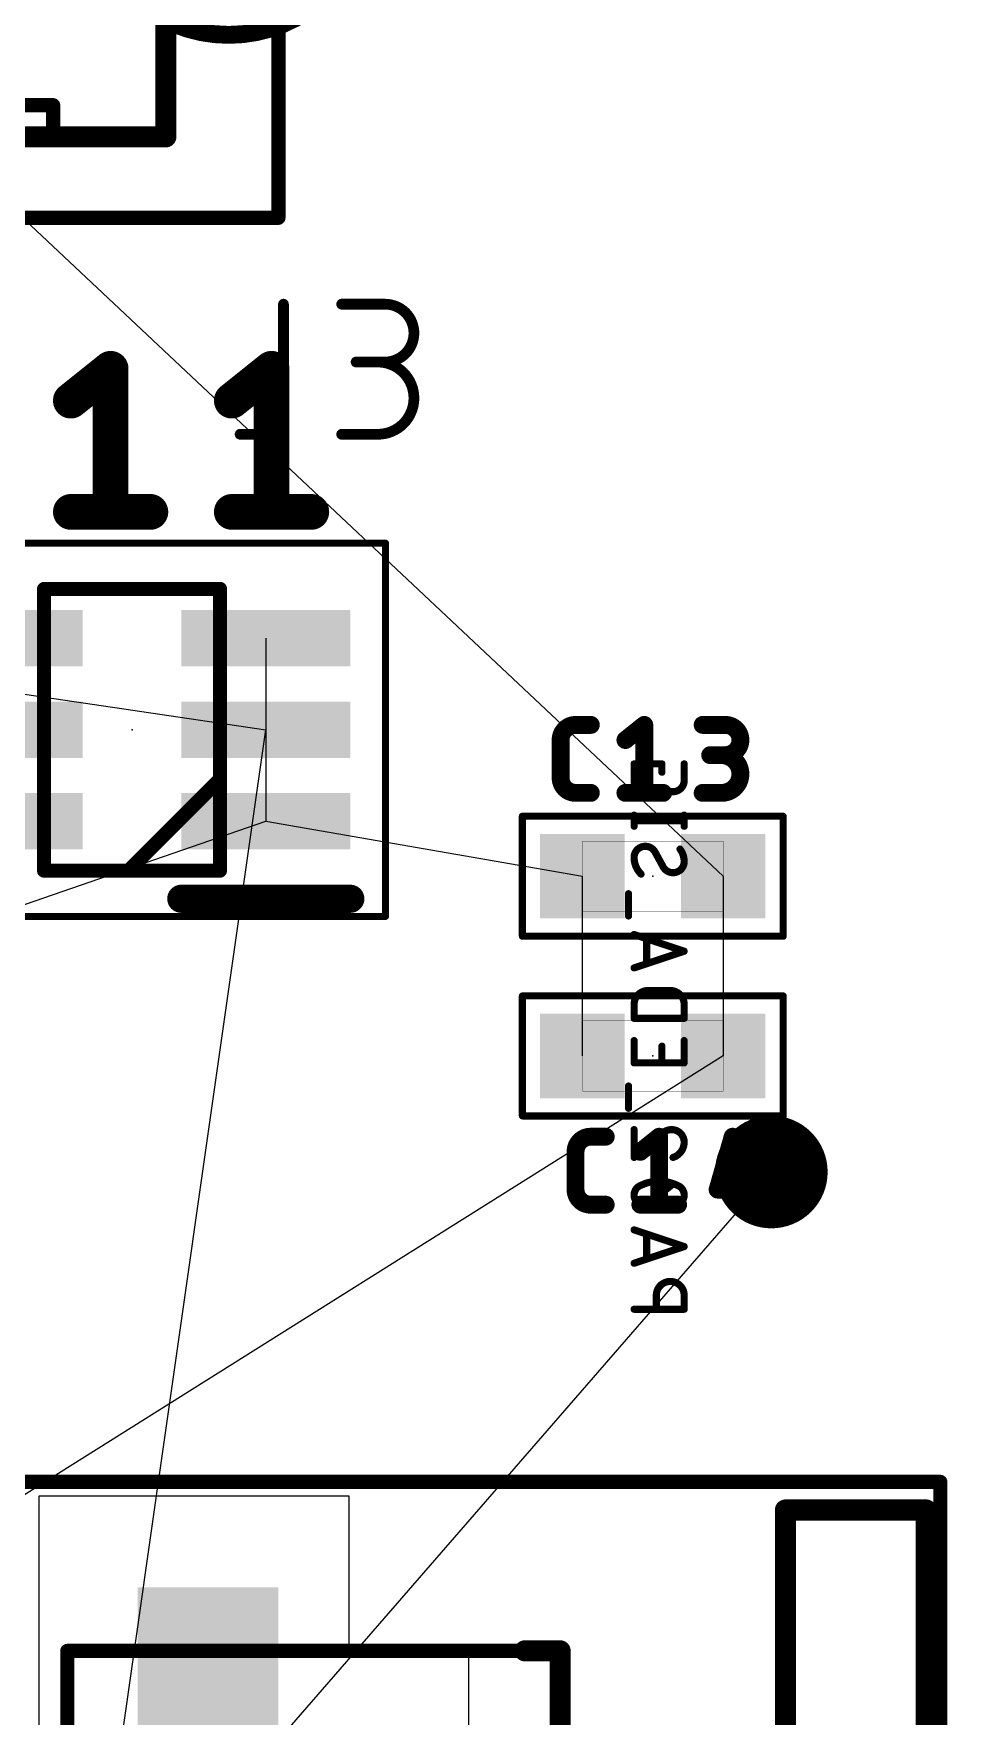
# Model space of a CAD drawing. Extents: x -4.1 to 63.7, y 0.3 to 51.7.
# Drawn here: x 33.46 to 39.95, y 21.63 to 33.58 of the extents above; entities that cross this region are included whole.
import ezdxf

# ---------------------------------------------------------------- set-up
doc = ezdxf.new("R2010")
doc.units = 0
for name, color, linetype in [('1', 12, 'CONTINUOUS'), ('16', 132, 'CONTINUOUS'), ('19', 6, 'CONTINUOUS'), ('21', 253, 'CONTINUOUS'), ('23', 53, 'CONTINUOUS'), ('25', 253, 'CONTINUOUS'), ('26', 253, 'CONTINUOUS'), ('39', 12, 'CONTINUOUS'), ('42', 132, 'CONTINUOUS'), ('51', 253, 'CONTINUOUS')]:
    doc.layers.add(name, color=color, linetype=linetype)

# ---------------------------------------------------------------- blocks, each defined once
blk = doc.blocks.new('RECT')
blk.add_solid([(-0.5, -0.5), (0.5, -0.5), (-0.5, 0.5), (0.5, 0.5)])
blk = doc.blocks.new('PIE')
at = {"const_width": 0.5}
blk.add_lwpolyline([(0, -0.25, 1), (0, 0.25, 1), (0, -0.25)], format="xyb", dxfattribs=at)

msp = doc.modelspace()

# ---------------------------------------------------------------- linework, layer by layer
at = {"layer": '1'}
for p, q in [((33.5, 20.8), (33.5, 23.2)), ((33.5, 23.2), (35.7, 23.2)), ((35.7, 23.2), (35.7, 22.1)), ((35.7, 22.1), (36.55, 22.1)), ((36.55, 22.1), (36.55, 20.8))]:
    msp.add_line(p, q, dxfattribs=at)
at = {"layer": '19'}
for p, q in [((32.85, 32.775), (38.358, 27.6)), ((8.6, 32.554), (35.11, 28.64)), ((35.11, 29.29), (35.11, 27.99)), ((33.1, 14.55), (35.11, 28.64)), ((31.95, 26.9), (35.11, 27.99)), ((35.11, 27.99), (37.358, 27.6)), ((37.358, 26.324), (37.358, 27.6)), ((38.358, 27.6), (38.358, 26.324)), ((38.358, 26.324), (25.6176, 18.3233)), ((38.7, 25.5), (33.1, 19.05))]:
    msp.add_line(p, q, dxfattribs=at)
at = {"layer": '21'}
for points, const_width in [([(34.4, 33.95), (34.4, 32.85)], 0.15), ([(34.4, 32.85), (33.4, 32.85)], 0.15), ([(35.71, 27.44), (34.51, 27.44)], 0.2), ([(39.8, 23.1), (38.8, 23.1)], 0.15), ([(38.8, 21.479), (38.8, 23.1)], 0.15), ([(39.8, 4.5), (39.8, 23.1)], 0.15), ([(37.2, 22.1), (36.95, 22.1)], 0.15), ([(37.2, 21.479), (37.2, 22.1)], 0.15)]:
    msp.add_lwpolyline(points, dxfattribs=dict(at, const_width=const_width))
for points, const_width in [([(34.3625, 32.85, 1), (34.4375, 32.85)], 0.075), ([(34.4, 32.8125, 1), (34.4, 32.8875)], 0.075), ([(34.51, 27.49, 1), (34.51, 27.39)], 0.1), ([(35.71, 27.39, 1), (35.71, 27.49)], 0.1), ([(38.8, 23.1375, 1), (38.8, 23.0625)], 0.075), ([(38.8375, 23.1, 1), (38.7625, 23.1)], 0.075), ([(39.8375, 23.1, 1), (39.7625, 23.1)], 0.075), ([(39.8, 23.0625, 1), (39.8, 23.1375)], 0.075), ([(36.95, 22.1375, 1), (36.95, 22.0625)], 0.075), ([(37.2375, 22.1, 1), (37.1625, 22.1)], 0.075), ([(37.2, 22.0625, 1), (37.2, 22.1375)], 0.075)]:
    msp.add_lwpolyline(points, format="xyb", dxfattribs=dict(at, const_width=const_width))
at = {"layer": '23'}
for p in [(34.16, 28.64), (37.858, 27.6), (37.858, 26.324), (38.7, 25.5)]:
    msp.add_point(p, dxfattribs=at)
at = {"layer": '25'}
for points, const_width in [([(35.2355, 31.6619), (35.2355, 30.9434)], 0.0762), ([(35.6487, 31.6619), (35.9566, 31.6619)], 0.0762), ([(33.7256, 30.9772), (34.0078, 31.203)], 0.254), ([(34.0078, 31.203), (34.0078, 30.187)], 0.254), ([(34.8686, 30.9772), (35.1508, 31.203)], 0.254), ([(35.1508, 31.203), (35.1508, 30.187)], 0.254), ([(35.9566, 31.2513), (35.7513, 31.2513)], 0.0762), ([(35.0302, 30.7381), (34.9275, 30.7381)], 0.0762), ([(35.6487, 30.7381), (35.9053, 30.7381)], 0.0762), ([(33.7256, 30.187), (34.29, 30.187)], 0.254), ([(34.8686, 30.187), (35.433, 30.187)], 0.254), ([(37.3108, 28.6745), (37.4181, 28.6745)], 0.127), ([(37.6637, 28.5673), (37.7977, 28.6745)], 0.127), ([(37.7977, 28.6745), (37.7977, 28.1919)], 0.127), ([(38.2123, 28.6745), (38.3732, 28.6745)], 0.127), ([(37.2036, 28.2991), (37.2036, 28.5673)], 0.127), ([(38.3732, 28.46), (38.2659, 28.46)], 0.127), ([(37.4181, 28.1919), (37.3108, 28.1919)], 0.127), ([(37.6637, 28.1919), (37.9318, 28.1919)], 0.127), ([(38.2123, 28.1919), (38.3464, 28.1919)], 0.127), ([(37.4168, 25.7505), (37.5241, 25.7505)], 0.127), ([(37.7697, 25.6433), (37.9037, 25.7505)], 0.127), ([(37.9037, 25.7505), (37.9037, 25.2679)], 0.127), ([(38.4255, 25.7505), (38.3183, 25.3751)], 0.127), ([(37.3096, 25.3751), (37.3096, 25.6433)], 0.127), ([(38.506, 25.4824), (38.506, 25.2679)], 0.127), ([(37.5241, 25.2679), (37.4168, 25.2679)], 0.127), ([(37.7697, 25.2679), (38.0378, 25.2679)], 0.127), ([(38.3183, 25.3751), (38.5864, 25.3751)], 0.127)]:
    msp.add_lwpolyline(points, dxfattribs=dict(at, const_width=const_width))
for points, const_width in [([(35.2545, 31.6619, 1), (35.2164, 31.6619)], 0.0381), ([(35.6487, 31.681, 1), (35.6487, 31.6429)], 0.0381), ([(35.9566, 31.681, 1), (35.9566, 31.6429)], 0.0381), ([(35.9566, 31.2513, 1), (35.9566, 31.6619)], 0.0762), ([(35.9566, 31.6429, 1), (35.9566, 31.681)], 0.0381), ([(34.0713, 31.203, 1), (33.9443, 31.203)], 0.127), ([(34.0474, 31.1534, 1), (33.9681, 31.2526)], 0.127), ([(35.2143, 31.203, 1), (35.0873, 31.203)], 0.127), ([(35.1904, 31.1534, 1), (35.1111, 31.2526)], 0.127), ([(35.7513, 31.2704, 1), (35.7513, 31.2323)], 0.0381), ([(35.9053, 30.7381, 1), (35.9053, 31.2513)], 0.0762), ([(35.9053, 31.2704, 1), (35.9053, 31.2323)], 0.0381), ([(35.9566, 31.2704, 1), (35.9566, 31.2323)], 0.0381), ([(35.9566, 31.2323, 1), (35.9566, 31.2704)], 0.0381), ([(33.6859, 31.0268, 1), (33.7652, 30.9276)], 0.127), ([(34.8289, 31.0268, 1), (34.9082, 30.9276)], 0.127), ([(35.0302, 30.7381, 0.4142), (35.2355, 30.9434)], 0.0762), ([(35.2545, 30.9434, 1), (35.2164, 30.9434)], 0.0381), ([(35.2164, 30.9434, 1), (35.2545, 30.9434)], 0.0381), ([(34.9275, 30.7572, 1), (34.9275, 30.7191)], 0.0381), ([(35.0302, 30.7572, 1), (35.0302, 30.7191)], 0.0381), ([(35.0302, 30.7191, 1), (35.0302, 30.7572)], 0.0381), ([(35.6487, 30.7572, 1), (35.6487, 30.7191)], 0.0381), ([(35.9053, 30.7572, 1), (35.9053, 30.7191)], 0.0381), ([(35.9053, 30.7191, 1), (35.9053, 30.7572)], 0.0381), ([(33.7256, 30.2505, 1), (33.7256, 30.1235)], 0.127), ([(33.9443, 30.187, 1), (34.0713, 30.187)], 0.127), ([(34.29, 30.1235, 1), (34.29, 30.2505)], 0.127), ([(34.8686, 30.2505, 1), (34.8686, 30.1235)], 0.127), ([(35.0873, 30.187, 1), (35.2143, 30.187)], 0.127), ([(35.433, 30.1235, 1), (35.433, 30.2505)], 0.127), ([(37.3108, 28.6745, 0.4142), (37.2036, 28.5673)], 0.127), ([(37.3108, 28.7063, 1), (37.3108, 28.6428)], 0.0635), ([(37.3108, 28.6428, 1), (37.3108, 28.7062)], 0.0635), ([(37.4181, 28.6428, 1), (37.4181, 28.7063)], 0.0635), ([(37.8295, 28.6745, 1), (37.766, 28.6745)], 0.0635), ([(37.8176, 28.6497, 1), (37.7779, 28.6993)], 0.0635), ([(38.2123, 28.7063, 1), (38.2123, 28.6428)], 0.0635), ([(38.3732, 28.46, 1), (38.3732, 28.6745)], 0.127), ([(38.3732, 28.7063, 1), (38.3732, 28.6428)], 0.0635), ([(38.3732, 28.6428, 1), (38.3732, 28.7063)], 0.0635), ([(37.2353, 28.5673, 1), (37.1718, 28.5673)], 0.0635), ([(37.1718, 28.5673, 1), (37.2353, 28.5673)], 0.0635), ([(37.6438, 28.592, 1), (37.6835, 28.5425)], 0.0635), ([(38.2659, 28.4918, 1), (38.2659, 28.4283)], 0.0635), ([(38.3464, 28.4918, 1), (38.3464, 28.4283)], 0.0635), ([(38.3464, 28.1919, 1), (38.3464, 28.46)], 0.127), ([(38.3732, 28.4918, 1), (38.3732, 28.4283)], 0.0635), ([(38.3732, 28.4283, 1), (38.3732, 28.4918)], 0.0635), ([(37.2353, 28.2991, 1), (37.1718, 28.2991)], 0.0635), ([(37.1718, 28.2991, 1), (37.2353, 28.2991)], 0.0635), ([(37.2036, 28.2991, 0.4142), (37.3108, 28.1919)], 0.127), ([(37.3108, 28.2236, 1), (37.3108, 28.1602)], 0.0635), ([(37.3108, 28.1602, 1), (37.3108, 28.2236)], 0.0635), ([(37.4181, 28.1602, 1), (37.4181, 28.2236)], 0.0635), ([(37.6637, 28.2236, 1), (37.6637, 28.1602)], 0.0635), ([(37.766, 28.1919, 1), (37.8295, 28.1919)], 0.0635), ([(37.9318, 28.1602, 1), (37.9318, 28.2236)], 0.0635), ([(38.2123, 28.2236, 1), (38.2123, 28.1602)], 0.0635), ([(38.3464, 28.2236, 1), (38.3464, 28.1602)], 0.0635), ([(38.3464, 28.1602, 1), (38.3464, 28.2236)], 0.0635), ([(37.4168, 25.7505, 0.4142), (37.3096, 25.6433)], 0.127), ([(37.4168, 25.7823, 1), (37.4168, 25.7188)], 0.0635), ([(37.4168, 25.7188, 1), (37.4168, 25.7822)], 0.0635), ([(37.5241, 25.7188, 1), (37.5241, 25.7823)], 0.0635), ([(37.9355, 25.7505, 1), (37.872, 25.7505)], 0.0635), ([(37.9236, 25.7257, 1), (37.8839, 25.7753)], 0.0635), ([(38.4561, 25.7418, 1), (38.395, 25.7592)], 0.0635), ([(37.3413, 25.6433, 1), (37.2778, 25.6433)], 0.0635), ([(37.7498, 25.668, 1), (37.7895, 25.6185)], 0.0635), ([(37.2778, 25.6433, 1), (37.3413, 25.6433)], 0.0635), ([(38.5377, 25.4824, 1), (38.4742, 25.4824)], 0.0635), ([(37.3413, 25.3751, 1), (37.2778, 25.3751)], 0.0635), ([(37.2778, 25.3751, 1), (37.3413, 25.3751)], 0.0635), ([(37.3096, 25.3751, 0.4142), (37.4168, 25.2679)], 0.127), ([(37.4168, 25.2996, 1), (37.4168, 25.2362)], 0.0635), ([(37.4168, 25.2362, 1), (37.4168, 25.2996)], 0.0635), ([(37.5241, 25.2362, 1), (37.5241, 25.2996)], 0.0635), ([(37.7697, 25.2996, 1), (37.7697, 25.2362)], 0.0635), ([(38.0378, 25.2362, 1), (38.0378, 25.2996)], 0.0635), ([(38.3183, 25.4069, 1), (38.3183, 25.3434)], 0.0635), ([(38.2878, 25.3839, 1), (38.3488, 25.3664)], 0.0635), ([(38.5864, 25.3434, 1), (38.5864, 25.4069)], 0.0635), ([(37.872, 25.2679, 1), (37.9355, 25.2679)], 0.0635), ([(38.4742, 25.2679, 1), (38.5377, 25.2679)], 0.0635)]:
    msp.add_lwpolyline(points, format="xyb", dxfattribs=dict(at, const_width=const_width))
at = {"layer": '26', "const_width": 0.0508}
for points in [[(37.923, 28.398), (37.7254, 28.398)], [(37.7254, 28.398), (37.7254, 28.2794)], [(37.923, 28.3387), (37.923, 28.398)], [(38.081, 28.2794), (38.081, 28.398)], [(37.8044, 28.2004), (38.002, 28.2004)], [(37.7254, 27.9549), (37.7254, 28.0339)], [(38.081, 27.9944), (37.7254, 27.9944)], [(38.081, 27.9549), (38.081, 28.0339)], [(37.8736, 27.7733), (37.9328, 27.6646)], [(37.6859, 27.318), (37.6859, 27.476)], [(38.081, 27.0678), (37.7254, 27.1863)], [(37.8143, 27.1567), (37.8143, 26.9789)], [(37.7254, 26.9493), (38.081, 27.0678)], [(37.9822, 26.7886), (37.8242, 26.7886)], [(37.7254, 26.6899), (37.7254, 26.5911)], [(38.081, 26.5911), (38.081, 26.6899)], [(37.7254, 26.5911), (38.081, 26.5911)], [(37.7254, 26.4331), (37.7254, 26.275)], [(37.923, 26.275), (37.923, 26.3936)], [(38.081, 26.275), (38.081, 26.4331)], [(37.7254, 26.275), (38.081, 26.275)], [(37.6859, 25.9525), (37.6859, 26.1105)], [(37.7254, 25.6035), (37.7254, 25.8011)], [(37.923, 25.7715), (37.7254, 25.6035)], [(37.8044, 25.2575), (38.002, 25.4156)], [(38.081, 24.9708), (37.7254, 25.0893)], [(37.7254, 24.8523), (38.081, 24.9708)], [(37.8143, 25.0597), (37.8143, 24.8819)], [(37.8834, 24.6242), (37.8834, 24.5254)], [(38.081, 24.5254), (38.081, 24.6242)], [(37.7254, 24.5254), (38.081, 24.5254)]]:
    msp.add_lwpolyline(points, dxfattribs=at)
at = {"layer": '26'}
for points, const_width in [([(37.7254, 28.4107, 1), (37.7254, 28.3853)], 0.0254), ([(37.7381, 28.398, 1), (37.7127, 28.398)], 0.0254), ([(37.9357, 28.398, 1), (37.9103, 28.398)], 0.0254), ([(37.9103, 28.3387, 1), (37.9357, 28.3387)], 0.0254), ([(37.923, 28.3853, 1), (37.923, 28.4107)], 0.0254), ([(38.0937, 28.398, 1), (38.0683, 28.398)], 0.0254), ([(37.7254, 28.2794, 0.4142), (37.8044, 28.2004)], 0.0508), ([(37.7381, 28.2794, 1), (37.7127, 28.2794)], 0.0254), ([(37.7127, 28.2794, 1), (37.7381, 28.2794)], 0.0254), ([(37.8044, 28.2131, 1), (37.8044, 28.1877)], 0.0254), ([(37.8044, 28.1877, 1), (37.8044, 28.2131)], 0.0254), ([(38.002, 28.2004, 0.4142), (38.081, 28.2794)], 0.0508), ([(38.002, 28.2131, 1), (38.002, 28.1877)], 0.0254), ([(38.002, 28.1877, 1), (38.002, 28.2131)], 0.0254), ([(38.0937, 28.2794, 1), (38.0683, 28.2794)], 0.0254), ([(38.0683, 28.2794, 1), (38.0937, 28.2794)], 0.0254), ([(37.7381, 28.0339, 1), (37.7127, 28.0339)], 0.0254), ([(37.7254, 28.0071, 1), (37.7254, 27.9817)], 0.0254), ([(37.7127, 27.9549, 1), (37.7381, 27.9549)], 0.0254), ([(38.0937, 28.0339, 1), (38.0683, 28.0339)], 0.0254), ([(38.0683, 27.9549, 1), (38.0937, 27.9549)], 0.0254), ([(38.081, 27.9817, 1), (38.081, 28.0071)], 0.0254), ([(37.8044, 27.8128, 0.4142), (37.7254, 27.7337)], 0.0508), ([(37.7254, 27.7337, 0.2), (37.7748, 27.6152)], 0.0508), ([(37.7381, 27.7337, 1), (37.7127, 27.7337)], 0.0254), ([(37.7127, 27.7337, 1), (37.7381, 27.7337)], 0.0254), ([(37.8736, 27.7733, 0.2656), (37.8044, 27.8128)], 0.0508), ([(37.8044, 27.8255, 1), (37.8044, 27.8001)], 0.0254), ([(37.8044, 27.8001, 1), (37.8044, 27.8255)], 0.0254), ([(37.8847, 27.7793, 1), (37.8624, 27.7672)], 0.0254), ([(37.8626, 27.7668, 1), (37.8845, 27.7797)], 0.0254), ([(38.002, 27.6251, 0.4142), (38.081, 27.7041)], 0.0508), ([(38.081, 27.7041, 0.1623), (38.0514, 27.793)], 0.0508), ([(38.0615, 27.8006, 1), (38.0412, 27.7854)], 0.0254), ([(38.0937, 27.7041, 1), (38.0683, 27.7041)], 0.0254), ([(37.7658, 27.6062, 1), (37.7837, 27.6242)], 0.0254), ([(37.9328, 27.6646, 0.2656), (38.002, 27.6251)], 0.0508), ([(37.9438, 27.671, 1), (37.9219, 27.6581)], 0.0254), ([(37.9217, 27.6585, 1), (37.944, 27.6707)], 0.0254), ([(38.002, 27.6378, 1), (38.002, 27.6124)], 0.0254), ([(38.002, 27.6124, 1), (38.002, 27.6378)], 0.0254), ([(38.0683, 27.7041, 1), (38.0937, 27.7041)], 0.0254), ([(37.6986, 27.476, 1), (37.6732, 27.476)], 0.0254), ([(37.6732, 27.318, 1), (37.6986, 27.318)], 0.0254), ([(37.7294, 27.1984, 1), (37.7214, 27.1743)], 0.0254), ([(37.827, 27.1567, 1), (37.8016, 27.1567)], 0.0254), ([(38.085, 27.0558, 1), (38.077, 27.0799)], 0.0254), ([(38.077, 27.0558, 1), (38.085, 27.0799)], 0.0254), ([(37.7214, 26.9613, 1), (37.7294, 26.9372)], 0.0254), ([(37.8016, 26.9789, 1), (37.827, 26.9789)], 0.0254), ([(37.8242, 26.7886, 0.4142), (37.7254, 26.6899)], 0.0508), ([(37.8242, 26.8013, 1), (37.8242, 26.7759)], 0.0254), ([(37.8242, 26.7759, 1), (37.8242, 26.8013)], 0.0254), ([(38.081, 26.6899, 0.4142), (37.9822, 26.7886)], 0.0508), ([(37.9822, 26.8013, 1), (37.9822, 26.7759)], 0.0254), ([(37.9822, 26.7759, 1), (37.9822, 26.8013)], 0.0254), ([(37.7381, 26.6899, 1), (37.7127, 26.6899)], 0.0254), ([(37.7127, 26.6899, 1), (37.7381, 26.6899)], 0.0254), ([(38.0937, 26.6899, 1), (38.0683, 26.6899)], 0.0254), ([(38.0683, 26.6899, 1), (38.0937, 26.6899)], 0.0254), ([(37.7254, 26.6038, 1), (37.7254, 26.5784)], 0.0254), ([(37.7127, 26.5911, 1), (37.7381, 26.5911)], 0.0254), ([(38.0683, 26.5911, 1), (38.0937, 26.5911)], 0.0254), ([(38.081, 26.5784, 1), (38.081, 26.6038)], 0.0254), ([(37.7381, 26.4331, 1), (37.7127, 26.4331)], 0.0254), ([(37.9357, 26.3936, 1), (37.9103, 26.3936)], 0.0254), ([(38.0937, 26.4331, 1), (38.0683, 26.4331)], 0.0254), ([(37.7254, 26.2877, 1), (37.7254, 26.2623)], 0.0254), ([(37.7127, 26.275, 1), (37.7381, 26.275)], 0.0254), ([(37.9103, 26.275, 1), (37.9357, 26.275)], 0.0254), ([(38.0683, 26.275, 1), (38.0937, 26.275)], 0.0254), ([(38.081, 26.2623, 1), (38.081, 26.2877)], 0.0254), ([(37.6986, 26.1105, 1), (37.6732, 26.1105)], 0.0254), ([(37.6732, 25.9525, 1), (37.6986, 25.9525)], 0.0254), ([(37.7381, 25.8011, 1), (37.7127, 25.8011)], 0.0254), ([(37.9921, 25.8011, 0.2052), (37.923, 25.7715)], 0.0508), ([(38.081, 25.7122, 0.4142), (37.9921, 25.8011)], 0.0508), ([(37.9921, 25.8138, 1), (37.9921, 25.7884)], 0.0254), ([(37.9921, 25.7884, 1), (37.9921, 25.8138)], 0.0254), ([(37.9138, 25.7802, 1), (37.9321, 25.7627)], 0.0254), ([(37.9312, 25.7618, 1), (37.9147, 25.7811)], 0.0254), ([(38.002, 25.6035, 0.3252), (38.081, 25.7122)], 0.0508), ([(38.0937, 25.7122, 1), (38.0683, 25.7122)], 0.0254), ([(38.0683, 25.7122, 1), (38.0937, 25.7122)], 0.0254), ([(37.7172, 25.6132, 1), (37.7336, 25.5939)], 0.0254), ([(37.7127, 25.6035, 1), (37.7381, 25.6035)], 0.0254), ([(37.9981, 25.6156, 1), (38.0059, 25.5915)], 0.0254), ([(37.9032, 25.4353, 0.1139), (37.7748, 25.4057)], 0.0508), ([(38.0316, 25.4057, 0.1139), (37.9032, 25.4353)], 0.0508), ([(37.9032, 25.448, 1), (37.9032, 25.4226)], 0.0254), ([(37.9032, 25.4226, 1), (37.9032, 25.448)], 0.0254), ([(37.7748, 25.4057, 0.3205), (37.7254, 25.3366)], 0.0508), ([(37.7254, 25.3366, 0.3205), (37.7748, 25.2674)], 0.0508), ([(37.7381, 25.3366, 1), (37.7127, 25.3366)], 0.0254), ([(37.7127, 25.3366, 1), (37.7381, 25.3366)], 0.0254), ([(37.7692, 25.4171, 1), (37.7804, 25.3943)], 0.0254), ([(37.7789, 25.3937, 1), (37.7707, 25.4177)], 0.0254), ([(38.0099, 25.4057, 1), (37.994, 25.4255)], 0.0254), ([(38.081, 25.3366, 0.3205), (38.0316, 25.4057)], 0.0508), ([(38.0357, 25.4177, 1), (38.0275, 25.3937)], 0.0254), ([(38.0316, 25.2674, 0.3205), (38.081, 25.3366)], 0.0508), ([(38.026, 25.3943, 1), (38.0372, 25.4171)], 0.0254), ([(38.0937, 25.3366, 1), (38.0683, 25.3366)], 0.0254), ([(38.0683, 25.3366, 1), (38.0937, 25.3366)], 0.0254), ([(37.7748, 25.2674, 0.1139), (37.9032, 25.2378)], 0.0508), ([(37.7804, 25.2788, 1), (37.7692, 25.256)], 0.0254), ([(37.7707, 25.2554, 1), (37.7789, 25.2794)], 0.0254), ([(37.7965, 25.2675, 1), (37.8124, 25.2476)], 0.0254), ([(37.9032, 25.2378, 0.1139), (38.0316, 25.2674)], 0.0508), ([(37.9032, 25.2505, 1), (37.9032, 25.2251)], 0.0254), ([(37.9032, 25.2251, 1), (37.9032, 25.2505)], 0.0254), ([(38.0275, 25.2794, 1), (38.0357, 25.2554)], 0.0254), ([(38.0372, 25.256, 1), (38.026, 25.2788)], 0.0254), ([(37.7294, 25.1014, 1), (37.7214, 25.0773)], 0.0254), ([(37.827, 25.0597, 1), (37.8016, 25.0597)], 0.0254), ([(38.085, 24.9587, 1), (38.077, 24.9828)], 0.0254), ([(38.077, 24.9587, 1), (38.085, 24.9828)], 0.0254), ([(37.7214, 24.8643, 1), (37.7294, 24.8402)], 0.0254), ([(37.8016, 24.8819, 1), (37.827, 24.8819)], 0.0254), ([(38.081, 24.6242, 1), (37.8834, 24.6242)], 0.0508), ([(37.8961, 24.6242, 1), (37.8707, 24.6242)], 0.0254), ([(37.8707, 24.6242, 1), (37.8961, 24.6242)], 0.0254), ([(38.0937, 24.6242, 1), (38.0683, 24.6242)], 0.0254), ([(38.0683, 24.6242, 1), (38.0937, 24.6242)], 0.0254), ([(37.7254, 24.5381, 1), (37.7254, 24.5127)], 0.0254), ([(37.8707, 24.5254, 1), (37.8961, 24.5254)], 0.0254), ([(38.0683, 24.5254, 1), (38.0937, 24.5254)], 0.0254), ([(38.081, 24.5127, 1), (38.081, 24.5381)], 0.0254)]:
    msp.add_lwpolyline(points, format="xyb", dxfattribs=dict(at, const_width=const_width))
at = {"layer": '39'}
for points, const_width in [([(35.2, 36.95), (35.2, 32.275)], 0.1), ([(35.2, 32.275), (25, 32.275)], 0.1), ([(38.7842, 28.0262), (36.9318, 28.0262)], 0.05), ([(36.9318, 28.0262), (36.9318, 27.1738)], 0.05), ([(38.7842, 27.1738), (38.7842, 28.0262)], 0.05), ([(36.9318, 27.1738), (38.7842, 27.1738)], 0.05), ([(38.7842, 26.7502), (36.9318, 26.7502)], 0.05), ([(36.9318, 26.7502), (36.9318, 25.8978)], 0.05), ([(38.7842, 25.8978), (38.7842, 26.7502)], 0.05), ([(36.9318, 25.8978), (38.7842, 25.8978)], 0.05), ([(32.6, 23.3), (39.9, 23.3)], 0.1), ([(39.9, 23.3), (39.9, 4.3)], 0.1)]:
    msp.add_lwpolyline(points, dxfattribs=dict(at, const_width=const_width))
for points, const_width in [([(35.175, 32.275, 1), (35.225, 32.275)], 0.05), ([(35.2, 32.25, 1), (35.2, 32.3)], 0.05), ([(36.9318, 28.0387, 1), (36.9318, 28.0137)], 0.025), ([(36.9443, 28.0262, 1), (36.9193, 28.0262)], 0.025), ([(38.7967, 28.0262, 1), (38.7717, 28.0262)], 0.025), ([(38.7842, 28.0137, 1), (38.7842, 28.0387)], 0.025), ([(36.9318, 27.1863, 1), (36.9318, 27.1613)], 0.025), ([(36.9193, 27.1738, 1), (36.9443, 27.1738)], 0.025), ([(38.7717, 27.1738, 1), (38.7967, 27.1738)], 0.025), ([(38.7842, 27.1613, 1), (38.7842, 27.1863)], 0.025), ([(36.9318, 26.7627, 1), (36.9318, 26.7377)], 0.025), ([(36.9443, 26.7502, 1), (36.9193, 26.7502)], 0.025), ([(38.7967, 26.7502, 1), (38.7717, 26.7502)], 0.025), ([(38.7842, 26.7377, 1), (38.7842, 26.7627)], 0.025), ([(36.9318, 25.9103, 1), (36.9318, 25.8853)], 0.025), ([(36.9193, 25.8978, 1), (36.9443, 25.8978)], 0.025), ([(38.7717, 25.8978, 1), (38.7967, 25.8978)], 0.025), ([(38.7842, 25.8853, 1), (38.7842, 25.9103)], 0.025), ([(39.925, 23.3, 1), (39.875, 23.3)], 0.05), ([(39.9, 23.275, 1), (39.9, 23.325)], 0.05)]:
    msp.add_lwpolyline(points, format="xyb", dxfattribs=dict(at, const_width=const_width))
at = {"layer": '42', "const_width": 0.127}
msp.add_lwpolyline([(34.8462, 33.574, 1), (34.8462, 35.574, 1), (34.8462, 33.574)], format="xyb", dxfattribs=at)
at = {"layer": '51'}
for points, const_width in [([(34.4, 33.95), (34.4, 32.85)], 0.1), ([(33.6, 33.075), (26.6, 33.075)], 0.1), ([(33.6, 33.075), (33.6, 32.85)], 0.1), ([(34.4, 32.85), (33.6, 32.85)], 0.1), ([(32.36, 29.965), (35.96, 29.965)], 0.05), ([(35.96, 29.965), (35.96, 27.315)], 0.05), ([(33.535, 27.64), (33.535, 29.64)], 0.1), ([(33.535, 29.64), (34.785, 29.64)], 0.1), ([(34.785, 29.64), (34.785, 27.64)], 0.1), ([(34.785, 28.29), (34.135, 27.64)], 0.1), ([(37.358, 27.35), (37.358, 27.85)], 0.0025), ([(37.358, 27.85), (38.358, 27.85)], 0.0025), ([(38.358, 27.85), (38.358, 27.35)], 0.0025), ([(34.785, 27.64), (33.535, 27.64)], 0.1), ([(35.96, 27.315), (32.36, 27.315)], 0.05), ([(38.358, 27.35), (37.358, 27.35)], 0.0025), ([(37.358, 26.074), (37.358, 26.574)], 0.0025), ([(37.358, 26.574), (38.358, 26.574)], 0.0025), ([(38.358, 26.574), (38.358, 26.074)], 0.0025), ([(38.358, 26.074), (37.358, 26.074)], 0.0025), ([(39.8, 23.1), (38.8, 23.1)], 0.1), ([(38.8, 21.479), (38.8, 23.1)], 0.1), ([(39.8, 4.5), (39.8, 23.1)], 0.1), ([(33.7, 5.499), (33.7, 22.1)], 0.1), ([(37.2, 22.1), (33.7, 22.1)], 0.1), ([(37.2, 21.479), (37.2, 22.1)], 0.1)]:
    msp.add_lwpolyline(points, dxfattribs=dict(at, const_width=const_width))
for points, const_width in [([(33.625, 33.075, 1), (33.575, 33.075)], 0.05), ([(33.6, 33.05, 1), (33.6, 33.1)], 0.05), ([(33.6, 32.875, 1), (33.6, 32.825)], 0.05), ([(33.575, 32.85, 1), (33.625, 32.85)], 0.05), ([(34.375, 32.85, 1), (34.425, 32.85)], 0.05), ([(34.4, 32.825, 1), (34.4, 32.875)], 0.05), ([(35.9725, 29.965, 1), (35.9475, 29.965)], 0.025), ([(35.96, 29.9525, 1), (35.96, 29.9775)], 0.025), ([(33.56, 29.64, 1), (33.51, 29.64)], 0.05), ([(33.535, 29.665, 1), (33.535, 29.615)], 0.05), ([(34.81, 29.64, 1), (34.76, 29.64)], 0.05), ([(34.785, 29.615, 1), (34.785, 29.665)], 0.05), ([(34.8027, 28.2723, 1), (34.7673, 28.3077)], 0.05), ([(37.3586, 27.85, 1), (37.3574, 27.85)], 0.0013), ([(37.358, 27.8506, 1), (37.358, 27.8494)], 0.0013), ([(38.3586, 27.85, 1), (38.3574, 27.85)], 0.0013), ([(38.358, 27.8494, 1), (38.358, 27.8506)], 0.0013), ([(33.535, 27.665, 1), (33.535, 27.615)], 0.05), ([(33.51, 27.64, 1), (33.56, 27.64)], 0.05), ([(34.1173, 27.6577, 1), (34.1527, 27.6223)], 0.05), ([(34.76, 27.64, 1), (34.81, 27.64)], 0.05), ([(34.785, 27.615, 1), (34.785, 27.665)], 0.05), ([(35.9475, 27.315, 1), (35.9725, 27.315)], 0.025), ([(35.96, 27.3025, 1), (35.96, 27.3275)], 0.025), ([(37.358, 27.3506, 1), (37.358, 27.3494)], 0.0013), ([(37.3574, 27.35, 1), (37.3586, 27.35)], 0.0013), ([(38.3574, 27.35, 1), (38.3586, 27.35)], 0.0013), ([(38.358, 27.3494, 1), (38.358, 27.3506)], 0.0013), ([(37.3586, 26.574, 1), (37.3574, 26.574)], 0.0013), ([(37.358, 26.5746, 1), (37.358, 26.5734)], 0.0013), ([(38.3586, 26.574, 1), (38.3574, 26.574)], 0.0013), ([(38.358, 26.5734, 1), (38.358, 26.5746)], 0.0013), ([(37.358, 26.0746, 1), (37.358, 26.0734)], 0.0013), ([(37.3574, 26.074, 1), (37.3586, 26.074)], 0.0013), ([(38.3574, 26.074, 1), (38.3586, 26.074)], 0.0013), ([(38.358, 26.0734, 1), (38.358, 26.0746)], 0.0013), ([(38.8, 23.125, 1), (38.8, 23.075)], 0.05), ([(38.825, 23.1, 1), (38.775, 23.1)], 0.05), ([(39.825, 23.1, 1), (39.775, 23.1)], 0.05), ([(39.8, 23.075, 1), (39.8, 23.125)], 0.05), ([(33.725, 22.1, 1), (33.675, 22.1)], 0.05), ([(33.7, 22.125, 1), (33.7, 22.075)], 0.05), ([(37.225, 22.1, 1), (37.175, 22.1)], 0.05), ([(37.2, 22.075, 1), (37.2, 22.125)], 0.05)]:
    msp.add_lwpolyline(points, format="xyb", dxfattribs=dict(at, const_width=const_width))

# ---------------------------------------------------------------- block references
at = {"layer": '1', "xscale": 1.2, "yscale": 0.4, "rotation": 180}
for p in [(33.21, 29.29), (35.11, 29.29), (33.21, 28.64), (35.11, 28.64), (33.21, 27.99), (35.11, 27.99)]:
    msp.add_blockref('RECT', p, dxfattribs=at)
at = {"layer": '1', "xscale": 0.6, "yscale": 0.6}
for p in [(37.358, 27.6), (38.358, 27.6), (37.358, 26.324), (38.358, 26.324)]:
    msp.add_blockref('RECT', p, dxfattribs=at)
at = {"layer": '1', "rotation": 270}
msp.add_blockref('RECT', (34.7, 22.05), dxfattribs=at)
at = {"layer": '16', "xscale": 0.8, "yscale": 0.8}
msp.add_blockref('PIE', (38.7, 25.5), dxfattribs=at)
at = {"layer": '51', "xscale": 0.2, "yscale": 0.5}
for p in [(37.458, 27.6), (37.458, 26.324)]:
    msp.add_blockref('RECT', p, dxfattribs=at)
at = {"layer": '51', "xscale": 0.2, "yscale": 0.5, "rotation": 180}
for p in [(38.258, 27.6), (38.258, 26.324)]:
    msp.add_blockref('RECT', p, dxfattribs=at)

doc.saveas('drawing.dxf')
